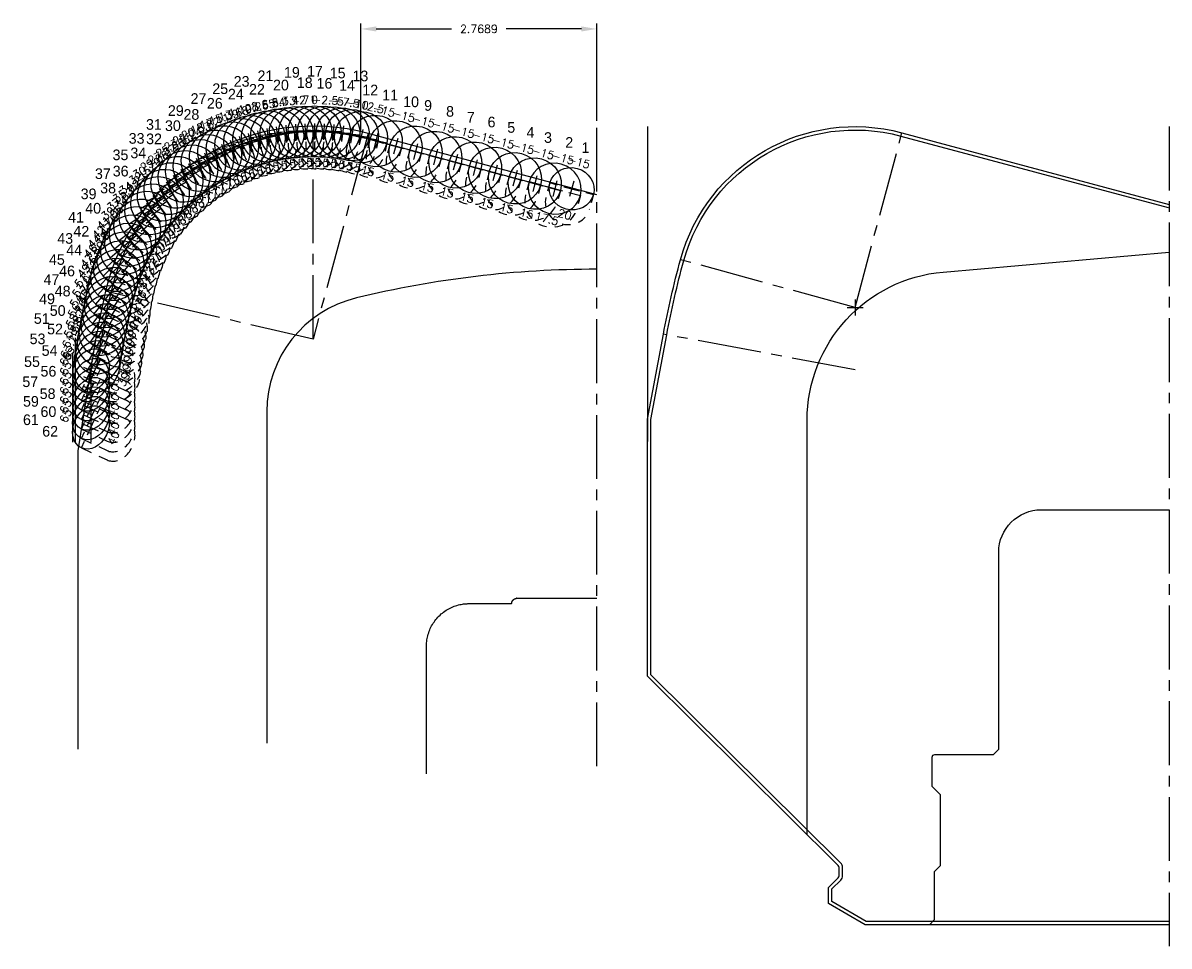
# Model space of a CAD drawing. Extents: x 34 to 150, y -20 to 22.
# Drawn here: x 69.12 to 82.58, y 9.97 to 20.81 of the extents above; entities that cross this region are included whole.
import ezdxf
from ezdxf.enums import TextEntityAlignment as Align

# ---------------------------------------------------------------- set-up
doc = ezdxf.new("R2010")
doc.units = 0
doc.header["$MEASUREMENT"] = 0
doc.header["$PDMODE"] = 35
doc.linetypes.add('CENTER2', pattern=[1.125, 0.75, -0.125, 0.125, -0.125])
doc.linetypes.add('HIDDEN2', pattern=[0.1875, 0.125, -0.0625])
doc.layers.get('0').update_dxf_attribs({"linetype": 'CONTINUOUS'})
doc.layers.get('Defpoints').update_dxf_attribs({"color": 10, "linetype": 'CONTINUOUS'})
for name, color, linetype in [('Blade1', 40, 'CONTINUOUS'), ('Blade3', 210, 'CONTINUOUS'), ('Blade5', 112, 'CONTINUOUS'), ('CDG-37977R1', 7, 'CONTINUOUS'), ('CLine', 5, 'CENTER2'), ('TEXT', 3, 'CONTINUOUS')]:
    doc.layers.add(name, color=color, linetype=linetype)
for name, color, linetype, true_color in [('Blade2', 7, 'CONTINUOUS', 0xcccc00), ('Blade4', 7, 'CONTINUOUS', 0x00cccc), ('Blade6', 190, 'CONTINUOUS', 0x7f00ff), ('Blade7', 7, 'CONTINUOUS', 0xcc00cc)]:
    doc.layers.add(name, color=color, linetype=linetype, true_color=true_color)
doc.styles.add('RomanS', font='romans')
doc.dimstyles.get("Standard").update_dxf_attribs({"dimtxt": 0.094, "dimasz": 0.18, "dimexe": 0.0625, "dimexo": 0.0625, "dimgap": 0.09, "dimtad": 0, "dimtih": 1, "dimtoh": 1, "dimdec": 4, "dimzin": 4, "dimdsep": 46, "dimtxsty": 'RomanS', "dimcen": 0.09, "dimazin": 1, "dimtfac": 1, "dimtdec": 4, "dimtofl": 0, "dimtmove": 0, "dimatfit": 1, "dimfxl": 1, "dimtfill": 1, "dimtolj": 1, "dimtzin": 0, "dimarcsym": 0})

# ---------------------------------------------------------------- blocks, each defined once
blk = doc.blocks.new('CMark')
at = {"layer": 'CLine'}
for p, q in [((-0.094, 0), (0.094, 0)), ((0, 0.094), (0, -0.094))]:
    blk.add_line(p, q, dxfattribs=at)
blk = doc.blocks.new('1313@20')
for p, q in [((-0.17, 0), (-0.265, 0)), ((0.171, 0), (0.264, 0))]:
    blk.add_line(p, q)
at = {"color": 8, "linetype": 'HIDDEN2', "ltscale": 0.5}
blk.add_line((-0.265, 0), (-0.265, -0.178), dxfattribs=at)
at = {"color": 8, "linetype": 'HIDDEN2', "ltscale": 0.5, "flags": 128}
blk.add_lwpolyline([(0.264, 0), (0.264, -0.178)], dxfattribs=at)
blk.add_ellipse((0, 0), major_axis=(0.264, 0), ratio=0.939693)
at = {"color": 8, "linetype": 'HIDDEN2', "ltscale": 0.5}
blk.add_ellipse((0, -0.178), major_axis=(0.264, 0), ratio=0.939693, start_param=3.141593, end_param=6.283185, dxfattribs=at)
blk.add_blockref('CMark', (0, 0))
at = {"style": 'RomanS'}
blk.add_text('20', height=0.094, dxfattribs=at).set_placement((0, -0.311), align=Align.MIDDLE_CENTER)
blk.add_attdef('ANG', text='', height=0.094, dxfattribs=at).set_placement((0, 0.251), align=Align.BOTTOM_CENTER)
blk = doc.blocks.new('1613@30')
for p, q in [((-0.17, 0), (-0.312, 0)), ((0.171, 0), (0.312, 0))]:
    blk.add_line(p, q)
at = {"color": 8, "linetype": 'HIDDEN2', "ltscale": 0.5}
blk.add_line((-0.312, 0), (-0.312, -0.26), dxfattribs=at)
at = {"color": 8, "linetype": 'HIDDEN2', "ltscale": 0.5, "flags": 128}
blk.add_lwpolyline([(0.312, 0), (0.312, -0.26)], dxfattribs=at)
at = {"extrusion": (0, 0, -1)}
blk.add_ellipse((0, 0), major_axis=(-0.312, 0), ratio=0.866025, start_param=-3.141592653589793, end_param=3.141592653589793, dxfattribs=at)
at = {"color": 8, "linetype": 'HIDDEN2', "ltscale": 0.5, "extrusion": (0, 0, -1)}
blk.add_ellipse((0, -0.26), major_axis=(-0.312, 0), ratio=0.866025, start_param=3.068877, end_param=6.355901, dxfattribs=at)
blk.add_blockref('CMark', (0, 0))
at = {"style": 'RomanS'}
blk.add_text('30', height=0.094, dxfattribs=at).set_placement((0, -0.356), align=Align.MIDDLE_CENTER)
blk.add_attdef('ANG', text='', height=0.094, dxfattribs=at).set_placement((0, 0.287), align=Align.BOTTOM_CENTER)
blk = doc.blocks.new('1613@15')
for p, q in [((-0.17, 0), (-0.312, 0)), ((0.171, 0), (0.312, 0))]:
    blk.add_line(p, q)
at = {"color": 8, "linetype": 'HIDDEN2', "ltscale": 0.5}
blk.add_line((-0.312, 0), (-0.312, -0.135), dxfattribs=at)
at = {"color": 8, "linetype": 'HIDDEN2', "ltscale": 0.5, "flags": 128}
blk.add_lwpolyline([(0.312, 0), (0.312, -0.135)], dxfattribs=at)
blk.add_ellipse((0, 0), major_axis=(-0.312, 0), ratio=0.965926, start_param=-3.141592653589793, end_param=3.141592653589793)
at = {"color": 8, "linetype": 'HIDDEN2', "ltscale": 0.5}
blk.add_ellipse((0, -0.135), major_axis=(-0.312, 0), ratio=0.965926, start_param=0, end_param=3.141593, dxfattribs=at)
blk.add_blockref('CMark', (0, 0))
at = {"style": 'RomanS'}
blk.add_text('15', height=0.094, dxfattribs=at).set_placement((0, -0.364), align=Align.MIDDLE_CENTER)
blk.add_attdef('ANG', text='', height=0.094, dxfattribs=at).set_placement((0, 0.298), align=Align.BOTTOM_CENTER)
blk = doc.blocks.new('1613@17.5')
for p, q in [((-0.17, 0), (-0.312, 0)), ((0.171, 0), (0.312, 0))]:
    blk.add_line(p, q)
at = {"color": 8, "linetype": 'HIDDEN2', "ltscale": 0.5}
blk.add_line((-0.312, 0), (-0.312, -0.159), dxfattribs=at)
at = {"color": 8, "linetype": 'HIDDEN2', "ltscale": 0.5, "flags": 128}
blk.add_lwpolyline([(0.312, 0), (0.312, -0.159)], dxfattribs=at)
at = {"extrusion": (0, 0, -1)}
blk.add_ellipse((0, 0), major_axis=(-0.312, 0), ratio=0.953717, start_param=-3.141592653589793, end_param=3.141592653589793, dxfattribs=at)
at = {"color": 8, "linetype": 'HIDDEN2', "ltscale": 0.5}
blk.add_ellipse((0, -0.159), major_axis=(0.312, 0), ratio=0.953717, start_param=3.141593, end_param=6.283185, dxfattribs=at)
blk.add_blockref('CMark', (0, 0))
at = {"style": 'RomanS'}
blk.add_text('17.5', height=0.094, dxfattribs=at).set_placement((0, -0.364), align=Align.MIDDLE_CENTER)
blk.add_attdef('ANG', text='', height=0.094, dxfattribs=at).set_placement((0, 0.298), align=Align.BOTTOM_CENTER)
blk = doc.blocks.new('1613@17')
for p, q in [((-0.17, 0), (-0.313, 0)), ((0.171, 0), (0.312, 0))]:
    blk.add_line(p, q)
at = {"color": 8, "linetype": 'HIDDEN2', "ltscale": 0.5}
blk.add_line((-0.313, 0), (-0.313, -0.152), dxfattribs=at)
at = {"color": 8, "linetype": 'HIDDEN2', "ltscale": 0.5, "flags": 128}
blk.add_lwpolyline([(0.312, 0), (0.312, -0.152)], dxfattribs=at)
blk.add_ellipse((0, 0), major_axis=(-0.312, 0), ratio=0.95632, start_param=3.141593, end_param=9.424778)
at = {"color": 8, "linetype": 'HIDDEN2', "ltscale": 0.5}
blk.add_ellipse((0, -0.152), major_axis=(-0.312, 0), ratio=0.95632, start_param=0, end_param=3.141593, dxfattribs=at)
blk.add_blockref('CMark', (0, 0))
at = {"style": 'RomanS'}
blk.add_text('17', height=0.094, dxfattribs=at).set_placement((0.001, -0.373), align=Align.MIDDLE_CENTER)
blk.add_attdef('ANG', text='', height=0.094, dxfattribs=at).set_placement((0, 0.298), align=Align.BOTTOM_CENTER)
blk = doc.blocks.new('1613@20')
for p, q in [((-0.17, 0), (-0.312, 0)), ((0.171, 0), (0.312, 0))]:
    blk.add_line(p, q)
at = {"color": 8, "linetype": 'HIDDEN2', "ltscale": 0.5}
blk.add_line((-0.312, 0), (-0.312, -0.178), dxfattribs=at)
at = {"color": 8, "linetype": 'HIDDEN2', "ltscale": 0.5, "flags": 128}
blk.add_lwpolyline([(0.312, 0), (0.312, -0.178)], dxfattribs=at)
blk.add_ellipse((0, 0), major_axis=(-0.312, 0), ratio=0.939693, start_param=-3.141592653589793, end_param=3.141592653589793)
at = {"color": 8, "linetype": 'HIDDEN2', "ltscale": 0.5}
blk.add_ellipse((0, -0.178), major_axis=(-0.312, 0), ratio=0.939693, start_param=0, end_param=3.141593, dxfattribs=at)
blk.add_blockref('CMark', (0, 0))
at = {"style": 'RomanS'}
blk.add_text('20', height=0.094, dxfattribs=at).set_placement((0, -0.356), align=Align.MIDDLE_CENTER)
blk.add_attdef('ANG', text='', height=0.094, dxfattribs=at).set_placement((0, 0.298), align=Align.BOTTOM_CENTER)
blk = doc.blocks.new('1613@25')
for p, q in [((-0.17, 0), (-0.312, 0)), ((0.171, 0), (0.312, 0))]:
    blk.add_line(p, q)
at = {"color": 8, "linetype": 'HIDDEN2', "ltscale": 0.5}
blk.add_line((-0.312, 0), (-0.312, -0.22), dxfattribs=at)
at = {"color": 8, "linetype": 'HIDDEN2', "ltscale": 0.5, "flags": 128}
blk.add_lwpolyline([(0.312, 0), (0.312, -0.22)], dxfattribs=at)
blk.add_ellipse((0, 0), major_axis=(-0.312, 0), ratio=0.906308, start_param=-3.141592653589793, end_param=3.141592653589793)
at = {"color": 8, "linetype": 'HIDDEN2', "ltscale": 0.5}
blk.add_ellipse((0, -0.22), major_axis=(-0.312, 0), ratio=0.906308, start_param=0, end_param=3.141593, dxfattribs=at)
blk.add_blockref('CMark', (0, 0))
at = {"style": 'RomanS'}
blk.add_text('25', height=0.094, dxfattribs=at).set_placement((0, -0.356), align=Align.MIDDLE_CENTER)
blk.add_attdef('ANG', text='', height=0.094, dxfattribs=at).set_placement((0, 0.287), align=Align.BOTTOM_CENTER)
blk = doc.blocks.new('1613@19')
for p, q in [((-0.17, 0), (-0.313, 0)), ((0.171, 0), (0.312, 0))]:
    blk.add_line(p, q)
at = {"color": 8, "linetype": 'HIDDEN2', "ltscale": 0.5}
blk.add_line((-0.313, 0), (-0.313, -0.169), dxfattribs=at)
at = {"color": 8, "linetype": 'HIDDEN2', "ltscale": 0.5, "flags": 128}
blk.add_lwpolyline([(0.312, 0), (0.312, -0.169)], dxfattribs=at)
at = {"extrusion": (0, 0, -1)}
blk.add_ellipse((0, 0), major_axis=(-0.312, 0), ratio=0.945519, start_param=3.141593, end_param=9.424778, dxfattribs=at)
at = {"color": 8, "linetype": 'HIDDEN2', "ltscale": 0.5}
blk.add_ellipse((0, -0.169), major_axis=(0.312, 0), ratio=0.945519, start_param=3.141593, end_param=6.283185, dxfattribs=at)
blk.add_blockref('CMark', (0, 0))
at = {"style": 'RomanS'}
blk.add_text('19', height=0.094, dxfattribs=at).set_placement((0, -0.379), align=Align.MIDDLE_CENTER)
blk.add_attdef('ANG', text='', height=0.094, dxfattribs=at).set_placement((0, 0.298), align=Align.BOTTOM_CENTER)
blk = doc.blocks.new('1613@24')
for p, q in [((-0.17, 0), (-0.313, 0)), ((0.171, 0), (0.312, 0))]:
    blk.add_line(p, q)
at = {"color": 8, "linetype": 'HIDDEN2', "ltscale": 0.5}
blk.add_line((-0.313, 0), (-0.313, -0.212), dxfattribs=at)
at = {"color": 8, "linetype": 'HIDDEN2', "ltscale": 0.5, "flags": 128}
blk.add_lwpolyline([(0.312, 0), (0.312, -0.212)], dxfattribs=at)
blk.add_ellipse((0, 0), major_axis=(-0.312, 0), ratio=0.913536, start_param=3.141593, end_param=9.424778)
at = {"color": 8, "linetype": 'HIDDEN2', "ltscale": 0.5}
blk.add_ellipse((0, -0.212), major_axis=(-0.312, 0), ratio=0.910656, start_param=0, end_param=3.141593, dxfattribs=at)
blk.add_blockref('CMark', (0, 0))
at = {"style": 'RomanS'}
blk.add_text('24', height=0.094, dxfattribs=at).set_placement((0, -0.376), align=Align.MIDDLE_CENTER)
blk.add_attdef('ANG', text='', height=0.094, dxfattribs=at).set_placement((0, 0.287), align=Align.BOTTOM_CENTER)
blk = doc.blocks.new('1313@40')
for p, q in [((-0.265, 0), (-0.177, 0)), ((0.177, 0), (0.264, 0))]:
    blk.add_line(p, q)
at = {"color": 8, "linetype": 'HIDDEN2'}
for p, q in [((-0.265, 0), (-0.265, -0.334)), ((0.264, 0), (0.264, -0.334))]:
    blk.add_line(p, q, dxfattribs=at)
blk.add_ellipse((0, 0), major_axis=(0.265, 0), ratio=0.765974)
blk.add_ellipse((0, -0.334), major_axis=(-0.265, 0), ratio=0.765974, start_param=0, end_param=3.141593, dxfattribs=at)
blk.add_blockref('CMark', (0, 0))
at = {"style": 'RomanS'}
blk.add_text('40', height=0.094, dxfattribs=at).set_placement((0, -0.292), align=Align.MIDDLE_CENTER)
blk.add_attdef('ANG', text='', height=0.094, dxfattribs=at).set_placement((0, 0.251), align=Align.BOTTOM_CENTER)
blk = doc.blocks.new('1613@18')
for p, q in [((-0.17, 0), (-0.312, 0)), ((0.171, 0), (0.312, 0))]:
    blk.add_line(p, q)
at = {"color": 8, "linetype": 'HIDDEN2', "ltscale": 0.5}
blk.add_line((-0.312, 0), (-0.312, -0.159), dxfattribs=at)
at = {"color": 8, "linetype": 'HIDDEN2', "ltscale": 0.5, "flags": 128}
blk.add_lwpolyline([(0.312, 0), (0.312, -0.159)], dxfattribs=at)
at = {"extrusion": (0, 0, -1)}
blk.add_ellipse((0, 0), major_axis=(-0.312, 0), ratio=0.95104, start_param=-3.141592653589793, end_param=3.141592653589793, dxfattribs=at)
at = {"color": 8, "linetype": 'HIDDEN2', "ltscale": 0.5}
blk.add_ellipse((0, -0.161), major_axis=(0.312, 0), ratio=0.953717, start_param=3.141593, end_param=6.283185, dxfattribs=at)
blk.add_blockref('CMark', (0, 0))
at = {"style": 'RomanS'}
blk.add_text('18', height=0.094, dxfattribs=at).set_placement((0, -0.364), align=Align.MIDDLE_CENTER)
blk.add_attdef('ANG', text='', height=0.094, dxfattribs=at).set_placement((0, 0.298), align=Align.BOTTOM_CENTER)
blk = doc.blocks.new('1613@23')
for p, q in [((-0.17, 0), (-0.313, 0)), ((0.171, 0), (0.312, 0))]:
    blk.add_line(p, q)
at = {"color": 8, "linetype": 'HIDDEN2', "ltscale": 0.5}
blk.add_line((-0.313, 0), (-0.313, -0.203), dxfattribs=at)
at = {"color": 8, "linetype": 'HIDDEN2', "ltscale": 0.5, "flags": 128}
blk.add_lwpolyline([(0.312, 0), (0.312, -0.203)], dxfattribs=at)
blk.add_ellipse((0, 0), major_axis=(-0.312, 0), ratio=0.920512, start_param=3.141593, end_param=9.424778)
at = {"color": 8, "linetype": 'HIDDEN2', "ltscale": 0.5}
blk.add_ellipse((0, -0.203), major_axis=(-0.312, 0), ratio=0.920512, start_param=0, end_param=3.141593, dxfattribs=at)
blk.add_blockref('CMark', (0, 0))
at = {"style": 'RomanS'}
blk.add_text('23', height=0.094, dxfattribs=at).set_placement((-0.001, -0.379), align=Align.MIDDLE_CENTER)
blk.add_attdef('ANG', text='', height=0.094, dxfattribs=at).set_placement((0, 0.287), align=Align.BOTTOM_CENTER)
blk = doc.blocks.new('1613@16')
for p, q in [((-0.17, 0), (-0.312, 0)), ((0.171, 0), (0.312, 0))]:
    blk.add_line(p, q)
at = {"color": 8, "linetype": 'HIDDEN2', "ltscale": 0.5}
blk.add_line((-0.312, 0), (-0.312, -0.143), dxfattribs=at)
at = {"color": 8, "linetype": 'HIDDEN2', "ltscale": 0.5, "flags": 128}
blk.add_lwpolyline([(0.312, 0), (0.312, -0.143)], dxfattribs=at)
at = {"extrusion": (0, 0, -1)}
blk.add_ellipse((0, 0), major_axis=(-0.312, 0), ratio=0.961248, start_param=-3.141592653589793, end_param=3.141592653589793, dxfattribs=at)
at = {"color": 8, "linetype": 'HIDDEN2', "ltscale": 0.5}
blk.add_ellipse((0, -0.143), major_axis=(0.312, 0), ratio=0.953717, start_param=3.141593, end_param=6.283185, dxfattribs=at)
blk.add_blockref('CMark', (0, 0))
at = {"style": 'RomanS'}
blk.add_text('16', height=0.094, dxfattribs=at).set_placement((0, -0.364), align=Align.MIDDLE_CENTER)
blk.add_attdef('ANG', text='', height=0.094, dxfattribs=at).set_placement((0, 0.298), align=Align.BOTTOM_CENTER)
blk = doc.blocks.new('1613@22')
for p, q in [((-0.17, 0), (-0.313, 0)), ((0.171, 0), (0.312, 0))]:
    blk.add_line(p, q)
at = {"color": 8, "linetype": 'HIDDEN2', "ltscale": 0.5}
blk.add_line((-0.313, 0), (-0.313, -0.195), dxfattribs=at)
at = {"color": 8, "linetype": 'HIDDEN2', "ltscale": 0.5, "flags": 128}
blk.add_lwpolyline([(0.312, 0), (0.312, -0.195)], dxfattribs=at)
blk.add_ellipse((0, 0), major_axis=(-0.312, 0), ratio=0.927168, start_param=3.141593, end_param=9.424778)
at = {"color": 8, "linetype": 'HIDDEN2', "ltscale": 0.5}
blk.add_ellipse((0, -0.195), major_axis=(-0.312, 0), ratio=0.927168, start_param=0, end_param=3.141593, dxfattribs=at)
blk.add_blockref('CMark', (0, 0))
at = {"style": 'RomanS'}
blk.add_text('22', height=0.094, dxfattribs=at).set_placement((0.003, -0.376), align=Align.MIDDLE_CENTER)
blk.add_attdef('ANG', text='', height=0.094, dxfattribs=at).set_placement((0, 0.287), align=Align.BOTTOM_CENTER)
blk = doc.blocks.new('1613@29')
for p, q in [((-0.17, 0), (-0.313, 0)), ((0.171, 0), (0.312, 0))]:
    blk.add_line(p, q)
at = {"color": 8, "linetype": 'HIDDEN2', "ltscale": 0.5}
blk.add_line((-0.313, 0), (-0.313, -0.252), dxfattribs=at)
at = {"color": 8, "linetype": 'HIDDEN2', "ltscale": 0.5, "flags": 128}
blk.add_lwpolyline([(0.312, 0), (0.312, -0.252)], dxfattribs=at)
blk.add_ellipse((0, 0), major_axis=(-0.312, 0), ratio=0.874624, start_param=3.141593, end_param=9.424778)
at = {"color": 8, "linetype": 'HIDDEN2', "ltscale": 0.5}
blk.add_ellipse((0, -0.252), major_axis=(-0.312, 0), ratio=0.874624, start_param=0, end_param=3.141593, dxfattribs=at)
blk.add_blockref('CMark', (0, 0))
at = {"style": 'RomanS'}
blk.add_text('29', height=0.094, dxfattribs=at).set_placement((0.006, -0.395), align=Align.MIDDLE_CENTER)
blk.add_attdef('ANG', text='', height=0.094, dxfattribs=at).set_placement((0, 0.287), align=Align.BOTTOM_CENTER)
blk = doc.blocks.new('1613@21')
for p, q in [((-0.17, 0), (-0.313, 0)), ((0.171, 0), (0.312, 0))]:
    blk.add_line(p, q)
at = {"color": 8, "linetype": 'HIDDEN2', "ltscale": 0.5}
blk.add_line((-0.313, 0), (-0.313, -0.186), dxfattribs=at)
at = {"color": 8, "linetype": 'HIDDEN2', "ltscale": 0.5, "flags": 128}
blk.add_lwpolyline([(0.312, 0), (0.312, -0.186)], dxfattribs=at)
blk.add_ellipse((0, 0), major_axis=(-0.312, 0), ratio=0.933568, start_param=3.141593, end_param=9.424778)
at = {"color": 8, "linetype": 'HIDDEN2', "ltscale": 0.5}
blk.add_ellipse((0, -0.186), major_axis=(-0.312, 0), ratio=0.933568, start_param=0, end_param=3.141593, dxfattribs=at)
blk.add_blockref('CMark', (0, 0))
at = {"style": 'RomanS'}
blk.add_text('21', height=0.094, dxfattribs=at).set_placement((0, -0.377), align=Align.MIDDLE_CENTER)
blk.add_attdef('ANG', text='', height=0.094, dxfattribs=at).set_placement((0, 0.298), align=Align.BOTTOM_CENTER)
blk = doc.blocks.new('1613@28')
for p, q in [((-0.17, 0), (-0.313, 0)), ((0.171, 0), (0.312, 0))]:
    blk.add_line(p, q)
at = {"color": 8, "linetype": 'HIDDEN2', "ltscale": 0.5}
blk.add_line((-0.313, 0), (-0.313, -0.244), dxfattribs=at)
at = {"color": 8, "linetype": 'HIDDEN2', "ltscale": 0.5, "flags": 128}
blk.add_lwpolyline([(0.312, 0), (0.312, -0.244)], dxfattribs=at)
blk.add_ellipse((0, 0), major_axis=(-0.312, 0), ratio=0.882944, start_param=3.141593, end_param=9.424778)
at = {"color": 8, "linetype": 'HIDDEN2', "ltscale": 0.5}
blk.add_ellipse((0, -0.244), major_axis=(-0.312, 0), ratio=0.882944, start_param=0, end_param=3.141593, dxfattribs=at)
blk.add_blockref('CMark', (0, 0))
at = {"style": 'RomanS'}
blk.add_text('28', height=0.094, dxfattribs=at).set_placement((0, -0.389), align=Align.MIDDLE_CENTER)
blk.add_attdef('ANG', text='', height=0.094, dxfattribs=at).set_placement((0, 0.287), align=Align.BOTTOM_CENTER)
blk = doc.blocks.new('1613@27')
for p, q in [((-0.17, 0), (-0.313, 0)), ((0.171, 0), (0.312, 0))]:
    blk.add_line(p, q)
at = {"color": 8, "linetype": 'HIDDEN2', "ltscale": 0.5}
blk.add_line((-0.313, 0), (-0.313, -0.236), dxfattribs=at)
at = {"color": 8, "linetype": 'HIDDEN2', "ltscale": 0.5, "flags": 128}
blk.add_lwpolyline([(0.312, 0), (0.312, -0.236)], dxfattribs=at)
blk.add_ellipse((0, 0), major_axis=(-0.312, 0), ratio=0.891008, start_param=3.141593, end_param=9.424778)
at = {"color": 8, "linetype": 'HIDDEN2', "ltscale": 0.5}
blk.add_ellipse((0, -0.236), major_axis=(-0.312, 0), ratio=0.891008, start_param=0, end_param=3.141593, dxfattribs=at)
blk.add_blockref('CMark', (0, 0))
at = {"style": 'RomanS'}
blk.add_text('27', height=0.094, dxfattribs=at).set_placement((0.003, -0.384), align=Align.MIDDLE_CENTER)
blk.add_attdef('ANG', text='', height=0.094, dxfattribs=at).set_placement((0, 0.287), align=Align.BOTTOM_CENTER)
blk = doc.blocks.new('1613@26')
for p, q in [((-0.17, 0), (-0.313, 0)), ((0.171, 0), (0.312, 0))]:
    blk.add_line(p, q)
at = {"color": 8, "linetype": 'HIDDEN2', "ltscale": 0.5}
blk.add_line((-0.313, 0), (-0.313, -0.228), dxfattribs=at)
at = {"color": 8, "linetype": 'HIDDEN2', "ltscale": 0.5, "flags": 128}
blk.add_lwpolyline([(0.312, 0), (0.312, -0.228)], dxfattribs=at)
blk.add_ellipse((0, 0), major_axis=(-0.312, 0), ratio=0.898784, start_param=3.141593, end_param=9.424778)
at = {"color": 8, "linetype": 'HIDDEN2', "ltscale": 0.5}
blk.add_ellipse((0, -0.228), major_axis=(-0.312, 0), ratio=0.898784, start_param=0, end_param=3.141593, dxfattribs=at)
blk.add_blockref('CMark', (0, 0))
at = {"style": 'RomanS'}
blk.add_text('26', height=0.094, dxfattribs=at).set_placement((0, -0.381), align=Align.MIDDLE_CENTER)
blk.add_attdef('ANG', text='', height=0.094, dxfattribs=at).set_placement((0, 0.287), align=Align.BOTTOM_CENTER)
blk = doc.blocks.new('*D136')
at = {"layer": 'Defpoints', "color": 0, "transparency": 16777216}
for p in [(75.861, 20.739), (75.861, 19.596), (73.092, 19.468)]:
    blk.add_point(p, dxfattribs=at)
at = {"layer": 'TEXT', "color": 0, "lineweight": -2, "transparency": 16777216}
for p, q in [((73.092, 19.53), (73.092, 20.802)), ((73.272, 20.739), (74.156, 20.739)), ((75.681, 20.739), (74.797, 20.739)), ((75.861, 19.659), (75.861, 20.802))]:
    blk.add_line(p, q, dxfattribs=at)
at = {"layer": 'TEXT', "color": 0, "transparency": 16777216}
for points in [[(73.272, 20.769), (73.272, 20.709), (73.092, 20.739)], [(75.681, 20.769), (75.681, 20.709), (75.861, 20.739)]]:
    blk.add_solid(points, dxfattribs=at)
at = {"layer": 'TEXT', "color": 0, "transparency": 16777216, "insert": (74.477, 20.739), "char_height": 0.094, "attachment_point": 5, "style": 'RomanS', "bg_fill": 3, "box_fill_scale": 1.25, "bg_fill_color": 256, "bg_fill_true_color": 13158600, "bg_fill_transparency": 0}
blk.add_mtext('\\A1;2.7689', dxfattribs=at)

msp = doc.modelspace()

# ---------------------------------------------------------------- linework, layer by layer
at = {"color": 1}
for p, q in [((69.73624, 17.11088), (69.73624, 15.88523)), ((69.70624, 16.93754), (69.70624, 15.88523)), ((69.92053, 16.79485), (69.92053, 15.88523))]:
    msp.add_line(p, q, dxfattribs=at)
for points in [[(75.86124, 18.79155), (73.17592, 19.51108, 0.42462931), (70.09265, 17.65736, 0.01783188), (69.9237, 16.78221)], [(75.86124, 17.91655, 0.05945018), (73.03771, 17.57964, 0.34623726), (71.98624, 16.24324), (71.98624, 12.34977)]]:
    msp.add_lwpolyline(points, format="xyb")
msp.add_lwpolyline([(73.15974, 19.45071), (73.15974, 19.45071, 0.42462931), (70.15356, 17.64334, 0.01783188), (69.98545, 16.77256)], format="xyb", dxfattribs=at)
msp.add_lwpolyline([(75.30207, 18.87667), (73.15974, 19.45071)], dxfattribs=at)
at = {"linetype": 'ByBlock', "flags": 128}
msp.add_lwpolyline([(78.33077, 11.27628), (78.33077, 16.14065, -0.38887873), (79.92824, 17.88399), (82.58077, 18.11605)], format="xyb", dxfattribs=at)
msp.add_lwpolyline([(69.92374, 16.78221), (69.76749, 15.78221), (69.76749, 12.27806)])
at = {"color": 7, "linetype": 'Continuous'}
msp.add_rational_spline([(73.86124, 11.98983), (73.86124, 12.7395), (73.86124, 13.48916), (73.86124, 13.98916), (74.36124, 13.98916), (74.61124, 13.98916), (74.86124, 13.98916), (74.86124, 14.01505), (74.87955, 14.03335), (74.89785, 14.05166), (74.92374, 14.05166), (75.39249, 14.05166), (75.86124, 14.05166)], [1, 1, 1, 0.707106781187, 1, 1, 1, 0.923879532511, 1, 0.923879532511, 1, 1, 1], degree=2, knots=[24.46492013, 24.46492013, 24.46492013, 25.26456029, 25.26456029, 26.83535662, 26.83535662, 27.83535662, 27.83535662, 28.62075478, 28.62075478, 29.40615295, 29.40615295, 30.40615295, 30.40615295, 30.40615295], dxfattribs=at)
at = {"layer": 'CDG-37977R1', "color": 7, "linetype": 'Continuous', "flags": 128}
for points in [[(82.58077, 10.21665), (79.01378, 10.21665), (78.58077, 10.46665), (78.58077, 10.65415), (78.69661, 10.77, 0.19891237), (78.70577, 10.7921), (78.70577, 10.89114, 0.199913), (78.69653, 10.91332), (76.45577, 13.1369), (76.45577, 16.15415), (76.64327, 17.15415, -0.02112914), (76.84402, 18.029, -0.4124498), (79.44326, 19.51925), (82.58077, 18.67855)], [(82.58077, 10.25665), (79.0245, 10.25665), (78.62077, 10.48975), (78.62077, 10.63759), (78.7249, 10.74172, 0.19891237), (78.74577, 10.7921), (78.74577, 10.89114, 0.199913), (78.7247, 10.94172), (76.49577, 13.15356), (76.49577, 16.15044), (76.68259, 17.14682, -0.0211301), (76.8826, 18.01842, -0.4124498), (79.4329, 19.48061), (82.57041, 18.63992)], [(79.76577, 10.21665), (79.82827, 10.27915), (79.82827, 10.84165), (79.89842, 10.9118), (79.89842, 11.74275), (79.79952, 11.84165), (79.79952, 12.1854, -0.41421356), (79.83077, 12.21665), (80.51827, 12.21665), (80.58077, 12.27915), (80.58077, 14.59165, -0.41421356), (81.08077, 15.09165), (82.58077, 15.09165)]]:
    msp.add_lwpolyline(points, format="xyb", dxfattribs=at)
at = {"layer": 'CLine'}
for p, q in [((72.52887, 17.09626), (72.52887, 19.59626)), ((75.86124, 12.07945), (75.86124, 19.59627)), ((82.58077, 19.59165), (82.58077, 9.96665)), ((73.17592, 19.51108), (72.52887, 17.09626)), ((72.52887, 17.09626), (70.09265, 17.65736))]:
    msp.add_line(p, q, dxfattribs=at)
at = {"layer": 'CLine', "color": 1, "linetype": 'ByBlock'}
msp.add_line((76.45577, 19.59165), (76.45577, 15.89235), dxfattribs=at)
at = {"layer": 'CLine', "color": 1}
for p, q in [((78.89327, 17.46665), (79.44326, 19.51925)), ((78.89327, 17.46665), (76.84402, 18.029)), ((78.89327, 16.737), (76.64327, 17.15415))]:
    msp.add_line(p, q, dxfattribs=at)

# ---------------------------------------------------------------- block references
at = {"color": 200, "linetype": 'ByBlock'}
msp.add_blockref('CMark', (78.89327, 17.46665), dxfattribs=at)
at = {"layer": 'Blade1'}
for name, p, rotation, values in [('1613@15', (72.76689, 19.52211), 355, {'ANG': '-5'}), ('1613@15', (72.00105, 19.47593), 8.549999999999994, {'ANG': '8.55'}), ('1613@15', (73.49911, 19.35977), 345, {'ANG': '-15'}), ('1613@17', (71.28751, 19.19398), 20.53, {'ANG': '20.53'}), ('1613@15', (74.19941, 19.17213), 345, {'ANG': '-15'}), ('1613@15', (74.8997, 18.98448), 345, {'ANG': '-15'}), ('1613@19', (70.69695, 18.7042), 32.5, {'ANG': '32.5'}), ('1313@20', (75.56541, 18.86133), 345, {'ANG': '-15'}), ('1613@24', (70.28789, 18.05511), 44.47, {'ANG': '44.47'}), ('1613@30', (70.08243, 17.31421), 56.45000000000001, {'ANG': '56.45'}), ('1313@40', (69.92053, 16.61512), 65, {'ANG': '65'})]:
    msp.add_blockref(name, p, dxfattribs=dict(at, rotation=rotation)).add_auto_attribs(values)
at = {"layer": 'Blade2'}
for name, p, rotation, values in [('1613@15', (72.109, 19.49733), 6.84, {'ANG': '6.84'}), ('1613@15', (72.87615, 19.5089), 352.5, {'ANG': '-7.5'}), ('1613@17', (71.38346, 19.24787), 18.82, {'ANG': '18.82'}), ('1613@18', (70.77139, 18.78525), 30.79, {'ANG': '30.79'}), ('1613@23', (70.33345, 18.15529), 42.76, {'ANG': '42.76'}), ('1613@30', (70.1047, 17.422), 54.74000000000001, {'ANG': '54.74'}), ('1313@40', (69.92053, 16.72844), 65, {'ANG': '65'})]:
    msp.add_blockref(name, p, dxfattribs=dict(at, rotation=rotation)).add_auto_attribs(values)
at = {"layer": 'Blade3'}
for name, p, rotation, values in [('1613@15', (72.21781, 19.51383), 5.13, {'ANG': '5.13'}), ('1613@15', (72.9847, 19.49076), 350.0000000000001, {'ANG': '-10'}), ('1613@16', (71.48175, 19.29738), 17.11, {'ANG': '17.11'}), ('1613@15', (73.73254, 19.29722), 345, {'ANG': '-15'}), ('1613@15', (74.43284, 19.10958), 345, {'ANG': '-15'}), ('1613@18', (70.84942, 18.86286), 29.08000000000001, {'ANG': '29.08'}), ('1613@15', (75.13314, 18.92194), 345, {'ANG': '-15'}), ('1613@22', (70.38349, 18.25331), 41.05, {'ANG': '41.05'}), ('1613@29', (70.12792, 17.52958), 53.03, {'ANG': '53.03'}), ('1613@30', (69.98545, 16.77256), 65, {'ANG': '65'}), ('1313@40', (69.92053, 16.0579), 65, {'ANG': '65'})]:
    msp.add_blockref(name, p, dxfattribs=dict(at, rotation=rotation)).add_auto_attribs(values)
at = {"layer": 'Blade4'}
for name, p, rotation, values in [('1613@15', (72.32725, 19.52541), 3.42, {'ANG': '3.42'}), ('1613@16', (71.58217, 19.34241), 15.39, {'ANG': '15.39'}), ('1613@15', (73.09232, 19.46775), 347.5, {'ANG': '-12.5'}), ('1613@18', (70.93088, 18.93686), 27.37, {'ANG': '27.37'}), ('1613@21', (70.4379, 18.34897), 39.34, {'ANG': '39.34'}), ('1613@28', (70.15209, 17.63696), 51.32, {'ANG': '51.32'}), ('1613@30', (70.00293, 16.88123), 63.28999999999999, {'ANG': '63.29'}), ('1313@40', (69.92053, 16.16837), 65, {'ANG': '65'})]:
    msp.add_blockref(name, p, dxfattribs=dict(at, rotation=rotation)).add_auto_attribs(values)
at = {"layer": 'Blade5'}
for name, p, rotation, values in [('1613@15', (72.43711, 19.53203), 1.71, {'ANG': '1.71'}), ('1613@16', (71.68452, 19.38285), 13.68, {'ANG': '13.68'}), ('1613@15', (73.26571, 19.42231), 345, {'ANG': '-15'}), ('1613@15', (73.96598, 19.23468), 345, {'ANG': '-15'}), ('1613@18', (71.01559, 19.00712), 25.66, {'ANG': '25.66'}), ('1613@15', (74.66627, 19.04703), 345, {'ANG': '-15'}), ('1613@17.5', (75.36745, 18.86269), 345, {'ANG': '-15'}), ('1613@20', (70.49658, 18.44207), 37.63, {'ANG': '37.63'}), ('1613@27', (70.17892, 17.74369), 49.60999999999999, {'ANG': '49.61'}), ('1613@30', (70.02137, 16.98973), 61.58000000000001, {'ANG': '61.58'}), ('1313@40', (69.92053, 16.27925), 65, {'ANG': '65'})]:
    msp.add_blockref(name, p, dxfattribs=dict(at, rotation=rotation)).add_auto_attribs(values)
at = {"layer": 'Blade6'}
msp.add_blockref('1613@15', (72.54715, 19.53369), dxfattribs=at).add_auto_attribs({'ANG': '0'})
for name, p, rotation, values in [('1613@16', (71.78859, 19.41863), 11.97, {'ANG': '11.97'}), ('1613@17', (71.10338, 19.07348), 23.94999999999999, {'ANG': '23.95'}), ('1613@19', (70.5594, 18.53243), 35.92, {'ANG': '35.92'}), ('1613@26', (70.21054, 17.8491), 47.89000000000001, {'ANG': '47.89'}), ('1613@30', (70.04076, 17.09807), 59.87, {'ANG': '59.87'}), ('1313@40', (69.92053, 16.39062), 65, {'ANG': '65'})]:
    msp.add_blockref(name, p, dxfattribs=dict(at, rotation=rotation)).add_auto_attribs(values)
at = {"layer": 'Blade7'}
for name, p, rotation, values in [('1613@15', (72.65715, 19.53038), 357.5000000000001, {'ANG': '-2.5'}), ('1613@16', (71.89418, 19.44968), 10.26, {'ANG': '10.26'}), ('1613@17', (71.19408, 19.13581), 22.24, {'ANG': '22.24'}), ('1613@19', (70.62623, 18.61987), 34.21, {'ANG': '34.21'}), ('1613@25', (70.24689, 17.95298), 46.18000000000001, {'ANG': '46.18'}), ('1613@30', (70.06112, 17.20623), 58.15999999999999, {'ANG': '58.16'}), ('1313@40', (69.92053, 16.50254), 65, {'ANG': '65'})]:
    msp.add_blockref(name, p, dxfattribs=dict(at, rotation=rotation)).add_auto_attribs(values)

# ---------------------------------------------------------------- texts
at = {"layer": 'Blade1'}
for s, p in [('15', (72.72523, 20.15841)), ('22', (71.77734, 19.96736)), ('10', (73.58744, 19.82096)), ('29', (70.82438, 19.71786)), ('7', (74.33455, 19.63865)), ('4', (75.03586, 19.46178)), ('1', (75.68162, 19.28236)), ('36', (70.17709, 19.00668)), ('43', (69.52587, 18.21607)), ('50', (69.43819, 17.3689)), ('57', (69.11572, 16.53283))]:
    msp.add_text(s, height=0.125, dxfattribs=at).set_placement(p)
at = {"layer": 'Blade2'}
for s, p in [('21', (71.87691, 20.12656)), ('14', (72.83515, 20.01248)), ('28', (71.00759, 19.67208)), ('35', (70.1751, 19.19773)), ('42', (69.71502, 18.29955)), ('49', (69.31273, 17.50621)), ('56', (69.32909, 16.65576))]:
    msp.add_text(s, height=0.125, dxfattribs=at).set_placement(p)
at = {"layer": 'Blade3'}
for s, p in [('13', (72.99208, 20.12457)), ('20', (72.05908, 20.01756)), ('27', (71.09123, 19.85915)), ('9', (73.8333, 19.77817)), ('6', (74.57833, 19.58333)), ('3', (75.24146, 19.40101)), ('34', (70.38429, 19.22033)), ('41', (69.65331, 18.46484)), ('48', (69.49594, 17.59776)), ('55', (69.1358, 16.76865)), ('62', (69.34918, 15.95081))]:
    msp.add_text(s, height=0.125, dxfattribs=at).set_placement(p)
at = {"layer": 'Blade4'}
for s, p in [('19', (72.18756, 20.16637)), ('12', (73.10741, 19.95908)), ('26', (71.2824, 19.80343)), ('33', (70.36428, 19.39077)), ('40', (69.85441, 18.57021)), ('47', (69.36451, 17.73309)), ('54', (69.34261, 16.89874)), ('61', (69.12325, 16.08628))]:
    msp.add_text(s, height=0.125, dxfattribs=at).set_placement(p)
at = {"layer": 'Blade5'}
for s, p in [('25', (71.34612, 19.97458)), ('18', (72.33897, 20.04553)), ('11', (73.34151, 19.90059)), ('8', (74.09131, 19.7081)), ('5', (74.80999, 19.51966)), ('32', (70.56949, 19.38551)), ('2', (75.4905, 19.34313)), ('39', (69.80068, 18.73947)), ('46', (69.54774, 17.83387)), ('53', (69.20121, 17.03655)), ('60', (69.32909, 16.18161))]:
    msp.add_text(s, height=0.125, dxfattribs=at).set_placement(p)
at = {"layer": 'Blade6'}
for s, p in [('17', (72.45839, 20.1803)), ('24', (71.52982, 19.91076)), ('31', (70.56749, 19.55467)), ('38', (70.02965, 18.80902)), ('45', (69.4282, 17.9683)), ('52', (69.40632, 17.15198)), ('59', (69.12325, 16.30203))]:
    msp.add_text(s, height=0.125, dxfattribs=at).set_placement(p)
at = {"layer": 'Blade7'}
for s, p in [('23', (71.59718, 20.06031)), ('16', (72.57052, 20.03791)), ('30', (70.79053, 19.54074)), ('37', (69.96795, 18.97629)), ('44', (69.63138, 18.07865)), ('51', (69.251, 17.27536)), ('58', (69.31905, 16.39234))]:
    msp.add_text(s, height=0.125, dxfattribs=at).set_placement(p)

# ---------------------------------------------------------------- next in the draw order: dimensions: what is measured, and where the dimension line sits
at = {"layer": 'TEXT'}
dim = msp.add_linear_dim(base=(75.86124, 20.73933), p1=(73.09232, 19.46775), p2=(75.86124, 19.59627), dimstyle='Standard', dxfattribs=at)
dim.commit()
dim.dimension.update_dxf_attribs({"geometry": '*D136', "text_midpoint": (74.47678, 20.73933)})

doc.saveas('drawing.dxf')
